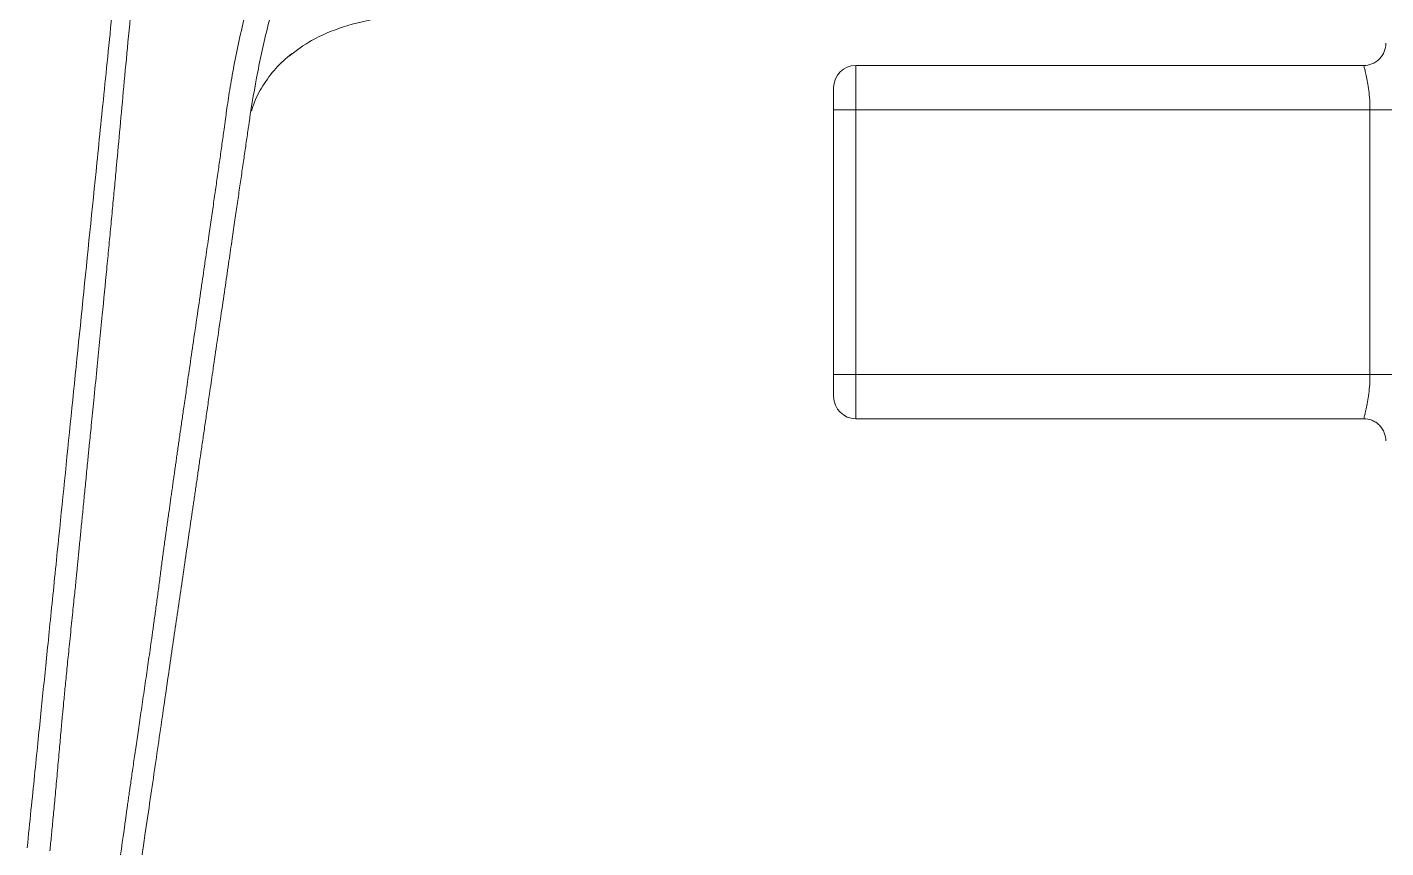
# Model space of a CAD drawing. Extents: x 3349 to 5808, y -3 to 827.
# Drawn here: x 3997.9 to 4059.4, y 187.7 to 224.9 of the extents above; entities that cross this region are included whole.
import ezdxf

# ---------------------------------------------------------------- set-up
doc = ezdxf.new("R2010")
doc.units = 0
doc.header["$LTSCALE"] = 4
doc.header["$MEASUREMENT"] = 0
doc.layers.add('1', color=7, linetype='CONTINUOUS')

msp = doc.modelspace()

# ---------------------------------------------------------------- linework, layer by layer
at = {"layer": '1', "color": 7, "linetype": 'Continuous', "lineweight": 18}
for p, q in [((4058.373, 223.187), (4035.373, 223.187)), ((4058.373, 223.187), (4035.373, 223.187)), ((4034.373, 221.187), (4034.373, 222.187)), ((4034.373, 221.187), (4034.373, 222.187)), ((4034.373, 209.187), (4034.373, 221.187)), ((4034.373, 209.187), (4034.373, 221.187)), ((4034.373, 209.187), (4034.373, 208.187)), ((4034.373, 209.187), (4034.373, 208.187)), ((4035.373, 207.187), (4058.373, 207.187)), ((4035.373, 207.187), (4058.373, 207.187))]:
    msp.add_line(p, q, dxfattribs=at)
at = {"layer": '1', "color": 7, "linetype": 'Continuous', "lineweight": 13}
for p, q in [((4035.373, 223.187), (4035.373, 221.187)), ((4035.373, 223.187), (4035.373, 221.187)), ((4034.373, 221.187), (4035.373, 221.187)), ((4034.373, 221.187), (4035.373, 221.187)), ((4058.656, 221.187), (4035.373, 221.187)), ((4035.373, 209.187), (4035.373, 221.187)), ((4058.656, 221.187), (4035.373, 221.187)), ((4035.373, 209.187), (4035.373, 221.187)), ((4058.656, 221.187), (4058.656, 209.187)), ((4058.656, 221.187), (4058.656, 209.187)), ((4034.373, 209.187), (4035.373, 209.187)), ((4034.373, 209.187), (4035.373, 209.187)), ((4035.373, 209.187), (4058.656, 209.187)), ((4035.373, 207.187), (4035.373, 209.187)), ((4035.373, 209.187), (4058.656, 209.187)), ((4035.373, 207.187), (4035.373, 209.187))]:
    msp.add_line(p, q, dxfattribs=at)
at = {"layer": '1', "color": 7, "linetype": 'Continuous', "lineweight": 18}
for centre, start, end in [((4035.373, 222.187), 90, 180), ((4035.373, 222.187), 90, 180), ((4035.373, 208.187), 180, 270), ((4035.373, 208.187), 180, 270)]:
    msp.add_arc(centre, 1, start, end, dxfattribs=at)
for points in [[(4003.005, 238.288), (4002.887, 237.123), (4002.659, 234.886), (4002.342, 231.773), (4002.061, 229.008), (4001.81, 226.54), (4001.585, 224.327), (4001.381, 222.324), (4001.194, 220.491), (4001.077, 219.34), (4001.021, 218.786)], [(4003.005, 238.288), (4002.887, 237.123), (4002.659, 234.886), (4002.342, 231.773), (4002.061, 229.008), (4001.81, 226.54), (4001.585, 224.327), (4001.381, 222.324), (4001.194, 220.491), (4001.077, 219.34), (4001.021, 218.786)], [(4003.795, 238.187), (4003.677, 237.022), (4003.452, 234.783), (4003.144, 231.668), (4002.873, 228.901), (4002.634, 226.431), (4002.423, 224.215), (4002.234, 222.208), (4002.064, 220.373), (4001.96, 219.219), (4001.909, 218.663)], [(4003.795, 238.187), (4003.677, 237.022), (4003.452, 234.783), (4003.144, 231.668), (4002.873, 228.901), (4002.634, 226.431), (4002.423, 224.215), (4002.234, 222.208), (4002.064, 220.373), (4001.96, 219.219), (4001.909, 218.663)], [(4006.839, 220.762), (4006.872, 221.007), (4006.949, 221.56), (4007.117, 222.603), (4007.332, 223.746), (4007.588, 224.925), (4007.869, 226.064), (4008.149, 227.086), (4008.422, 228.006), (4008.714, 228.929), (4009.024, 229.857), (4009.35, 230.79), (4009.679, 231.697), (4010.003, 232.558), (4010.373, 233.502), (4010.795, 234.532), (4011.278, 235.652), (4011.83, 236.862), (4012.257, 237.735), (4012.487, 238.187)], [(4006.839, 220.762), (4006.872, 221.007), (4006.949, 221.56), (4007.117, 222.603), (4007.332, 223.746), (4007.588, 224.925), (4007.869, 226.064), (4008.149, 227.086), (4008.422, 228.006), (4008.714, 228.929), (4009.024, 229.857), (4009.35, 230.79), (4009.679, 231.697), (4010.003, 232.558), (4010.373, 233.502), (4010.795, 234.532), (4011.278, 235.652), (4011.83, 236.862), (4012.257, 237.735), (4012.487, 238.187)], [(4007.857, 220.228), (4007.869, 220.304), (4007.891, 220.457), (4007.913, 220.61), (4007.925, 220.687)], [(4007.857, 220.228), (4007.869, 220.304), (4007.891, 220.457), (4007.913, 220.61), (4007.925, 220.687)], [(4001.021, 218.786), (4000.806, 216.671), (4000.383, 212.517), (3999.774, 206.53), (3999.382, 202.683), (3999.191, 200.797)], [(4001.021, 218.786), (4000.806, 216.671), (4000.383, 212.517), (3999.774, 206.53), (3999.382, 202.683), (3999.191, 200.797)], [(4003.379, 189.57), (4003.531, 190.609), (4003.823, 192.608), (4004.229, 195.39), (4004.594, 197.888), (4004.943, 200.273), (4005.204, 202.064), (4005.339, 202.986)], [(4003.379, 189.57), (4003.531, 190.609), (4003.823, 192.608), (4004.229, 195.39), (4004.594, 197.888), (4004.943, 200.273), (4005.204, 202.064), (4005.339, 202.986)], [(3999.191, 200.797), (3999.134, 200.245), (3999.026, 199.178), (3998.876, 197.701), (3998.735, 196.316), (3998.609, 195.078), (3998.484, 193.857), (3998.347, 192.503), (3998.198, 191.042), (3998.038, 189.472), (3997.923, 188.338), (3997.863, 187.75)], [(3999.191, 200.797), (3999.134, 200.245), (3999.026, 199.178), (3998.876, 197.701), (3998.735, 196.316), (3998.609, 195.078), (3998.484, 193.857), (3998.347, 192.503), (3998.198, 191.042), (3998.038, 189.472), (3997.923, 188.338), (3997.863, 187.75)]]:
    msp.add_open_spline(points, degree=3, dxfattribs=at)
at = {"layer": '1', "color": 7, "linetype": 'Continuous', "lineweight": 13}
for points, knots in [([(4007.925, 220.687), (4008.032, 221.431), (4008.157, 222.171), (4008.374, 223.274), (4008.451, 223.641), (4008.615, 224.372), (4008.701, 224.737), (4008.883, 225.464), (4008.978, 225.826), (4009.177, 226.548), (4009.28, 226.908), (4009.495, 227.625), (4009.606, 227.983), (4009.833, 228.698), (4009.95, 229.054), (4010.187, 229.767), (4010.308, 230.123), (4010.552, 230.833), (4010.675, 231.188), (4010.923, 231.895), (4011.049, 232.248), (4011.301, 232.953), (4011.429, 233.305), (4011.686, 234.008), (4011.815, 234.359), (4012.078, 235.061), (4012.21, 235.411), (4012.48, 236.11), (4012.616, 236.459), (4012.896, 237.155), (4013.038, 237.502), (4013.185, 237.849)], [0, 0, 0, 0, 0.125, 0.125, 0.1875, 0.1875, 0.25, 0.25, 0.3125, 0.3125, 0.375, 0.375, 0.4375, 0.4375, 0.5, 0.5, 0.5625, 0.5625, 0.625, 0.625, 0.6875, 0.6875, 0.75, 0.75, 0.8125, 0.8125, 0.875, 0.875, 0.9375, 0.9375, 1, 1, 1, 1]), ([(4007.925, 220.687), (4008.032, 221.431), (4008.157, 222.171), (4008.374, 223.274), (4008.451, 223.641), (4008.615, 224.372), (4008.701, 224.737), (4008.883, 225.464), (4008.978, 225.826), (4009.177, 226.548), (4009.28, 226.908), (4009.495, 227.625), (4009.606, 227.983), (4009.833, 228.698), (4009.95, 229.054), (4010.187, 229.767), (4010.308, 230.123), (4010.552, 230.833), (4010.675, 231.188), (4010.923, 231.895), (4011.049, 232.248), (4011.301, 232.953), (4011.429, 233.305), (4011.686, 234.008), (4011.815, 234.359), (4012.078, 235.061), (4012.21, 235.411), (4012.48, 236.11), (4012.616, 236.459), (4012.896, 237.155), (4013.038, 237.502), (4013.185, 237.849)], [0, 0, 0, 0, 0.125, 0.125, 0.1875, 0.1875, 0.25, 0.25, 0.3125, 0.3125, 0.375, 0.375, 0.4375, 0.4375, 0.5, 0.5, 0.5625, 0.5625, 0.625, 0.625, 0.6875, 0.6875, 0.75, 0.75, 0.8125, 0.8125, 0.875, 0.875, 0.9375, 0.9375, 1, 1, 1, 1]), ([(4058.373, 223.187), (4058.373, 223.187), (4058.376, 223.176), (4058.396, 223.103), (4058.442, 222.93), (4058.501, 222.674), (4058.564, 222.345), (4058.618, 221.955), (4058.65, 221.56), (4058.656, 221.299), (4058.656, 221.187)], [0, 0, 0, 0, 0.065718, 0.196269, 0.329503, 0.466268, 0.606289, 0.748426, 0.891979, 1, 1, 1, 1]), ([(4058.373, 223.187), (4058.373, 223.187), (4058.376, 223.176), (4058.396, 223.103), (4058.442, 222.93), (4058.501, 222.674), (4058.564, 222.345), (4058.618, 221.955), (4058.65, 221.56), (4058.656, 221.299), (4058.656, 221.187)], [0, 0, 0, 0, 0.065718, 0.196269, 0.329503, 0.466268, 0.606289, 0.748426, 0.891979, 1, 1, 1, 1]), ([(4004.299, 203.089), (4004.31, 203.168), (4004.332, 203.328), (4004.365, 203.569), (4004.4, 203.814), (4004.435, 204.064), (4004.471, 204.318), (4004.507, 204.576), (4004.544, 204.839), (4004.582, 205.106), (4004.62, 205.377), (4004.66, 205.652), (4004.7, 205.932), (4004.74, 206.216), (4004.782, 206.504), (4004.824, 206.796), (4004.867, 207.093), (4004.91, 207.394), (4004.977, 207.858), (4005.078, 208.554), (4005.223, 209.549), (4005.399, 210.753), (4005.59, 212.053), (4005.776, 213.328), (4005.941, 214.455), (4006.082, 215.426), (4006.187, 216.153), (4006.264, 216.684), (4006.319, 217.07), (4006.374, 217.451), (4006.428, 217.826), (4006.481, 218.196), (4006.532, 218.56), (4006.583, 218.919), (4006.633, 219.272), (4006.682, 219.62), (4006.731, 219.963), (4006.762, 220.189), (4006.778, 220.302)], [0, 0, 0, 0, 0.013749, 0.027748, 0.041996, 0.056492, 0.071238, 0.086233, 0.101476, 0.116969, 0.13271, 0.1487, 0.164938, 0.181425, 0.19816, 0.215144, 0.232377, 0.249857, 0.267585, 0.313219, 0.371015, 0.440966, 0.523058, 0.597584, 0.663071, 0.719527, 0.76696, 0.789725, 0.812173, 0.834304, 0.85612, 0.87762, 0.898804, 0.919673, 0.940227, 0.960466, 0.98039, 1, 1, 1, 1]), ([(4004.299, 203.089), (4004.31, 203.168), (4004.332, 203.328), (4004.365, 203.569), (4004.4, 203.814), (4004.435, 204.064), (4004.471, 204.318), (4004.507, 204.576), (4004.544, 204.839), (4004.582, 205.106), (4004.62, 205.377), (4004.66, 205.652), (4004.7, 205.932), (4004.74, 206.216), (4004.782, 206.504), (4004.824, 206.796), (4004.867, 207.093), (4004.91, 207.394), (4004.977, 207.858), (4005.078, 208.554), (4005.223, 209.549), (4005.399, 210.753), (4005.59, 212.053), (4005.776, 213.328), (4005.941, 214.455), (4006.082, 215.426), (4006.187, 216.153), (4006.264, 216.684), (4006.319, 217.07), (4006.374, 217.451), (4006.428, 217.826), (4006.481, 218.196), (4006.532, 218.56), (4006.583, 218.919), (4006.633, 219.272), (4006.682, 219.62), (4006.731, 219.963), (4006.762, 220.189), (4006.778, 220.302)], [0, 0, 0, 0, 0.013749, 0.027748, 0.041996, 0.056492, 0.071238, 0.086233, 0.101476, 0.116969, 0.13271, 0.1487, 0.164938, 0.181425, 0.19816, 0.215144, 0.232377, 0.249857, 0.267585, 0.313219, 0.371015, 0.440966, 0.523058, 0.597584, 0.663071, 0.719527, 0.76696, 0.789725, 0.812173, 0.834304, 0.85612, 0.87762, 0.898804, 0.919673, 0.940227, 0.960466, 0.98039, 1, 1, 1, 1]), ([(4001.909, 218.663), (4001.895, 218.513), (4001.867, 218.21), (4001.824, 217.754), (4001.781, 217.295), (4001.737, 216.831), (4001.693, 216.364), (4001.648, 215.892), (4001.603, 215.417), (4001.557, 214.938), (4001.511, 214.454), (4001.413, 213.438), (4001.249, 211.756), (4001.053, 209.772), (4000.887, 208.101), (4000.774, 206.962), (4000.685, 206.076), (4000.622, 205.443), (4000.562, 204.837), (4000.498, 204.185), (4000.422, 203.415), (4000.349, 202.68), (4000.281, 201.979), (4000.216, 201.312), (4000.174, 200.88), (4000.153, 200.669)], [0, 0, 0, 0, 0.025097, 0.050413, 0.075949, 0.101704, 0.127679, 0.153873, 0.180287, 0.206921, 0.233774, 0.260846, 0.376337, 0.514225, 0.591608, 0.65492, 0.704171, 0.739368, 0.760517, 0.80523, 0.848022, 0.888895, 0.927849, 0.964883, 1, 1, 1, 1]), ([(4001.909, 218.663), (4001.895, 218.513), (4001.867, 218.21), (4001.824, 217.754), (4001.781, 217.295), (4001.737, 216.831), (4001.693, 216.364), (4001.648, 215.892), (4001.603, 215.417), (4001.557, 214.938), (4001.511, 214.454), (4001.413, 213.438), (4001.249, 211.756), (4001.053, 209.772), (4000.887, 208.101), (4000.774, 206.962), (4000.685, 206.076), (4000.622, 205.443), (4000.562, 204.837), (4000.498, 204.185), (4000.422, 203.415), (4000.349, 202.68), (4000.281, 201.979), (4000.216, 201.312), (4000.174, 200.88), (4000.153, 200.669)], [0, 0, 0, 0, 0.025097, 0.050413, 0.075949, 0.101704, 0.127679, 0.153873, 0.180287, 0.206921, 0.233774, 0.260846, 0.376337, 0.514225, 0.591608, 0.65492, 0.704171, 0.739368, 0.760517, 0.80523, 0.848022, 0.888895, 0.927849, 0.964883, 1, 1, 1, 1]), ([(4058.656, 209.187), (4058.656, 209.075), (4058.65, 208.814), (4058.618, 208.419), (4058.564, 208.03), (4058.501, 207.7), (4058.442, 207.444), (4058.396, 207.271), (4058.376, 207.198), (4058.373, 207.187), (4058.373, 207.187)], [0, 0, 0, 0, 0.108021, 0.251574, 0.393712, 0.533733, 0.670497, 0.803732, 0.934282, 1, 1, 1, 1]), ([(4058.656, 209.187), (4058.656, 209.075), (4058.65, 208.814), (4058.618, 208.419), (4058.564, 208.03), (4058.501, 207.7), (4058.442, 207.444), (4058.396, 207.271), (4058.376, 207.198), (4058.373, 207.187), (4058.373, 207.187)], [0, 0, 0, 0, 0.108021, 0.251574, 0.393712, 0.533733, 0.670497, 0.803732, 0.934282, 1, 1, 1, 1]), ([(4058.656, 209.187), (4058.714, 209.187), (4058.772, 209.187), (4058.885, 209.187), (4058.941, 209.187), (4059.049, 209.187), (4059.102, 209.187), (4059.202, 209.187), (4059.249, 209.187), (4059.338, 209.187), (4059.379, 209.187), (4059.454, 209.187), (4059.488, 209.187), (4059.546, 209.187), (4059.571, 209.187), (4059.612, 209.187), (4059.628, 209.187), (4059.639, 209.187)], [0, 0, 0, 0, 0.125, 0.125, 0.25, 0.25, 0.375, 0.375, 0.5, 0.5, 0.625, 0.625, 0.75, 0.75, 0.875, 0.875, 1, 1, 1, 1]), ([(4058.656, 209.187), (4058.714, 209.187), (4058.772, 209.187), (4058.885, 209.187), (4058.941, 209.187), (4059.049, 209.187), (4059.102, 209.187), (4059.202, 209.187), (4059.249, 209.187), (4059.338, 209.187), (4059.379, 209.187), (4059.454, 209.187), (4059.488, 209.187), (4059.546, 209.187), (4059.571, 209.187), (4059.612, 209.187), (4059.628, 209.187), (4059.639, 209.187)], [0, 0, 0, 0, 0.125, 0.125, 0.25, 0.25, 0.375, 0.375, 0.5, 0.5, 0.625, 0.625, 0.75, 0.75, 0.875, 0.875, 1, 1, 1, 1]), ([(4002.403, 189.663), (4002.415, 189.745), (4002.439, 189.915), (4002.477, 190.18), (4002.518, 190.465), (4002.562, 190.769), (4002.608, 191.092), (4002.658, 191.435), (4002.711, 191.797), (4002.766, 192.178), (4002.824, 192.577), (4002.885, 192.995), (4002.949, 193.429), (4003.016, 193.888), (4003.085, 194.363), (4003.155, 194.847), (4003.225, 195.326), (4003.294, 195.798), (4003.361, 196.261), (4003.414, 196.629), (4003.455, 196.912), (4003.484, 197.12), (4003.517, 197.352), (4003.552, 197.606), (4003.59, 197.879), (4003.63, 198.17), (4003.672, 198.476), (4003.715, 198.795), (4003.76, 199.125), (4003.805, 199.465), (4003.85, 199.805), (4003.893, 200.137), (4003.935, 200.456), (4003.976, 200.765), (4004.017, 201.066), (4004.057, 201.362), (4004.096, 201.653), (4004.136, 201.941), (4004.176, 202.228), (4004.216, 202.514), (4004.257, 202.801), (4004.285, 202.993), (4004.299, 203.089)], [0, 0, 0, 0, 0.018328, 0.038081, 0.059272, 0.081912, 0.106007, 0.131554, 0.158541, 0.186947, 0.216741, 0.247878, 0.280298, 0.313927, 0.350376, 0.386508, 0.422224, 0.457424, 0.492006, 0.52587, 0.539639, 0.555217, 0.572515, 0.591424, 0.611815, 0.633528, 0.656381, 0.680168, 0.704762, 0.730083, 0.756084, 0.780561, 0.804202, 0.827148, 0.849533, 0.871482, 0.89311, 0.914526, 0.935832, 0.957122, 0.978484, 1, 1, 1, 1]), ([(4002.403, 189.663), (4002.415, 189.745), (4002.439, 189.915), (4002.477, 190.18), (4002.518, 190.465), (4002.562, 190.769), (4002.608, 191.092), (4002.658, 191.435), (4002.711, 191.797), (4002.766, 192.178), (4002.824, 192.577), (4002.885, 192.995), (4002.949, 193.429), (4003.016, 193.888), (4003.085, 194.363), (4003.155, 194.847), (4003.225, 195.326), (4003.294, 195.798), (4003.361, 196.261), (4003.414, 196.629), (4003.455, 196.912), (4003.484, 197.12), (4003.517, 197.352), (4003.552, 197.606), (4003.59, 197.879), (4003.63, 198.17), (4003.672, 198.476), (4003.715, 198.795), (4003.76, 199.125), (4003.805, 199.465), (4003.85, 199.805), (4003.893, 200.137), (4003.935, 200.456), (4003.976, 200.765), (4004.017, 201.066), (4004.057, 201.362), (4004.096, 201.653), (4004.136, 201.941), (4004.176, 202.228), (4004.216, 202.514), (4004.257, 202.801), (4004.285, 202.993), (4004.299, 203.089)], [0, 0, 0, 0, 0.018328, 0.038081, 0.059272, 0.081912, 0.106007, 0.131554, 0.158541, 0.186947, 0.216741, 0.247878, 0.280298, 0.313927, 0.350376, 0.386508, 0.422224, 0.457424, 0.492006, 0.52587, 0.539639, 0.555217, 0.572515, 0.591424, 0.611815, 0.633528, 0.656381, 0.680168, 0.704762, 0.730083, 0.756084, 0.780561, 0.804202, 0.827148, 0.849533, 0.871482, 0.89311, 0.914526, 0.935832, 0.957122, 0.978484, 1, 1, 1, 1]), ([(4000.153, 200.669), (4000.146, 200.6), (4000.131, 200.447), (4000.106, 200.196), (4000.076, 199.902), (4000.042, 199.563), (4000.003, 199.181), (3999.959, 198.755), (3999.911, 198.287), (3999.859, 197.776), (3999.806, 197.26), (3999.754, 196.758), (3999.707, 196.294), (3999.663, 195.854), (3999.622, 195.439), (3999.583, 195.049), (3999.548, 194.685), (3999.508, 194.264), (3999.458, 193.728), (3999.394, 193.024), (3999.319, 192.184), (3999.25, 191.417), (3999.192, 190.777), (3999.15, 190.311), (3999.109, 189.869), (3999.069, 189.448), (3999.031, 189.046), (3998.995, 188.663), (3998.96, 188.297), (3998.926, 187.949), (3998.903, 187.723), (3998.892, 187.613)], [0, 0, 0, 0, 0.015918, 0.035127, 0.057669, 0.083575, 0.112858, 0.145503, 0.181455, 0.220611, 0.262808, 0.300259, 0.335871, 0.369585, 0.401366, 0.431201, 0.459092, 0.485062, 0.527826, 0.582224, 0.646811, 0.720743, 0.75831, 0.793879, 0.827686, 0.859901, 0.890646, 0.92, 0.948006, 0.974676, 1, 1, 1, 1]), ([(4000.153, 200.669), (4000.146, 200.6), (4000.131, 200.447), (4000.106, 200.196), (4000.076, 199.902), (4000.042, 199.563), (4000.003, 199.181), (3999.959, 198.755), (3999.911, 198.287), (3999.859, 197.776), (3999.806, 197.26), (3999.754, 196.758), (3999.707, 196.294), (3999.663, 195.854), (3999.622, 195.439), (3999.583, 195.049), (3999.548, 194.685), (3999.508, 194.264), (3999.458, 193.728), (3999.394, 193.024), (3999.319, 192.184), (3999.25, 191.417), (3999.192, 190.777), (3999.15, 190.311), (3999.109, 189.869), (3999.069, 189.448), (3999.031, 189.046), (3998.995, 188.663), (3998.96, 188.297), (3998.926, 187.949), (3998.903, 187.723), (3998.892, 187.613)], [0, 0, 0, 0, 0.015918, 0.035127, 0.057669, 0.083575, 0.112858, 0.145503, 0.181455, 0.220611, 0.262808, 0.300259, 0.335871, 0.369585, 0.401366, 0.431201, 0.459092, 0.485062, 0.527826, 0.582224, 0.646811, 0.720743, 0.75831, 0.793879, 0.827686, 0.859901, 0.890646, 0.92, 0.948006, 0.974676, 1, 1, 1, 1]), ([(3998.591, 161.981), (3998.616, 162.169), (3998.667, 162.546), (3998.743, 163.117), (3998.821, 163.695), (3998.9, 164.281), (3998.981, 164.875), (3999.062, 165.477), (3999.144, 166.086), (3999.228, 166.703), (3999.313, 167.328), (3999.399, 167.961), (3999.486, 168.601), (3999.574, 169.249), (3999.664, 169.905), (3999.755, 170.568), (3999.846, 171.24), (3999.939, 171.919), (4000.034, 172.606), (4000.129, 173.3), (4000.226, 174.003), (4000.323, 174.713), (4000.473, 175.799), (4000.678, 177.282), (4000.941, 179.18), (4001.213, 181.146), (4001.497, 183.179), (4001.79, 185.28), (4002.093, 187.449), (4002.299, 188.917), (4002.403, 189.663)], [0, 0, 0, 0, 0.020329, 0.040937, 0.061826, 0.082995, 0.104444, 0.126174, 0.148183, 0.170473, 0.193043, 0.215894, 0.239024, 0.262435, 0.286126, 0.310097, 0.334349, 0.358881, 0.383693, 0.408786, 0.434159, 0.459812, 0.485746, 0.551881, 0.620459, 0.691481, 0.764945, 0.840853, 0.919205, 1, 1, 1, 1]), ([(3998.591, 161.981), (3998.616, 162.169), (3998.667, 162.546), (3998.743, 163.117), (3998.821, 163.695), (3998.9, 164.281), (3998.981, 164.875), (3999.062, 165.477), (3999.144, 166.086), (3999.228, 166.703), (3999.313, 167.328), (3999.399, 167.961), (3999.486, 168.601), (3999.574, 169.249), (3999.664, 169.905), (3999.755, 170.568), (3999.846, 171.24), (3999.939, 171.919), (4000.034, 172.606), (4000.129, 173.3), (4000.226, 174.003), (4000.323, 174.713), (4000.473, 175.799), (4000.678, 177.282), (4000.941, 179.18), (4001.213, 181.146), (4001.497, 183.179), (4001.79, 185.28), (4002.093, 187.449), (4002.299, 188.917), (4002.403, 189.663)], [0, 0, 0, 0, 0.020329, 0.040937, 0.061826, 0.082995, 0.104444, 0.126174, 0.148183, 0.170473, 0.193043, 0.215894, 0.239024, 0.262435, 0.286126, 0.310097, 0.334349, 0.358881, 0.383693, 0.408786, 0.434159, 0.459812, 0.485746, 0.551881, 0.620459, 0.691481, 0.764945, 0.840853, 0.919205, 1, 1, 1, 1])]:
    msp.add_open_spline(points, degree=3, knots=knots, dxfattribs=at)
at = {"layer": '1', "color": 7, "linetype": 'Continuous', "lineweight": 18}
for points, knots in [([(4018.578, 225.687), (4018.325, 225.678), (4017.811, 225.662), (4016.75, 225.626), (4014.841, 225.521), (4012.656, 225.181), (4010.82, 224.411), (4010.049, 223.886), (4009.735, 223.622)], [0, 0, 0, 0, 0.086539, 0.173078, 0.346156, 0.692311, 0.865389, 1, 1, 1, 1]), ([(4018.578, 225.687), (4018.325, 225.678), (4017.811, 225.662), (4016.75, 225.626), (4014.841, 225.521), (4012.656, 225.181), (4010.82, 224.411), (4010.049, 223.886), (4009.735, 223.622)], [0, 0, 0, 0, 0.086539, 0.173078, 0.346156, 0.692311, 0.865389, 1, 1, 1, 1]), ([(4059.373, 224.196), (4059.372, 224.065), (4059.338, 223.876), (4059.218, 223.64), (4059.088, 223.478), (4058.928, 223.347), (4058.693, 223.224), (4058.504, 223.188), (4058.373, 223.187)], [0, 0, 0, 0, 0.239028, 0.367883, 0.499566, 0.631313, 0.76035, 1, 1, 1, 1]), ([(4059.373, 224.196), (4059.372, 224.065), (4059.338, 223.876), (4059.218, 223.64), (4059.088, 223.478), (4058.928, 223.347), (4058.693, 223.224), (4058.504, 223.188), (4058.373, 223.187)], [0, 0, 0, 0, 0.239028, 0.367883, 0.499566, 0.631313, 0.76035, 1, 1, 1, 1]), ([(4008.021, 221.121), (4008.059, 221.261), (4008.204, 221.707), (4008.764, 222.715), (4009.4, 223.404), (4009.932, 223.781)], [0, 0, 0, 0, 0.12122, 0.396324, 1, 1, 1, 1]), ([(4008.021, 221.121), (4008.059, 221.261), (4008.204, 221.707), (4008.764, 222.715), (4009.4, 223.404), (4009.932, 223.781)], [0, 0, 0, 0, 0.12122, 0.396324, 1, 1, 1, 1]), ([(4005.339, 202.986), (4005.352, 203.074), (4005.378, 203.252), (4005.417, 203.522), (4005.458, 203.798), (4005.499, 204.079), (4005.541, 204.368), (4005.584, 204.662), (4005.628, 204.962), (4005.672, 205.268), (4005.718, 205.581), (4005.765, 205.899), (4005.812, 206.224), (4005.86, 206.555), (4005.91, 206.892), (4005.96, 207.235), (4006.029, 207.711), (4006.13, 208.398), (4006.273, 209.377), (4006.451, 210.599), (4006.642, 211.909), (4006.829, 213.184), (4006.992, 214.301), (4007.136, 215.291), (4007.246, 216.039), (4007.326, 216.587), (4007.382, 216.974), (4007.438, 217.355), (4007.493, 217.732), (4007.547, 218.104), (4007.601, 218.47), (4007.654, 218.832), (4007.706, 219.188), (4007.757, 219.539), (4007.807, 219.885), (4007.841, 220.114), (4007.857, 220.228)], [0, 0, 0, 0, 0.01529, 0.030933, 0.046928, 0.063277, 0.079978, 0.097033, 0.11444, 0.132201, 0.150316, 0.168784, 0.187605, 0.206781, 0.22631, 0.246192, 0.266429, 0.309067, 0.365793, 0.436616, 0.521546, 0.593624, 0.658376, 0.715797, 0.76588, 0.78863, 0.811087, 0.833251, 0.855122, 0.876699, 0.897983, 0.918973, 0.93967, 0.960074, 0.980184, 1, 1, 1, 1]), ([(4005.339, 202.986), (4005.352, 203.074), (4005.378, 203.252), (4005.417, 203.522), (4005.458, 203.798), (4005.499, 204.079), (4005.541, 204.368), (4005.584, 204.662), (4005.628, 204.962), (4005.672, 205.268), (4005.718, 205.581), (4005.765, 205.899), (4005.812, 206.224), (4005.86, 206.555), (4005.91, 206.892), (4005.96, 207.235), (4006.029, 207.711), (4006.13, 208.398), (4006.273, 209.377), (4006.451, 210.599), (4006.642, 211.909), (4006.829, 213.184), (4006.992, 214.301), (4007.136, 215.291), (4007.246, 216.039), (4007.326, 216.587), (4007.382, 216.974), (4007.438, 217.355), (4007.493, 217.732), (4007.547, 218.104), (4007.601, 218.47), (4007.654, 218.832), (4007.706, 219.188), (4007.757, 219.539), (4007.807, 219.885), (4007.841, 220.114), (4007.857, 220.228)], [0, 0, 0, 0, 0.01529, 0.030933, 0.046928, 0.063277, 0.079978, 0.097033, 0.11444, 0.132201, 0.150316, 0.168784, 0.187605, 0.206781, 0.22631, 0.246192, 0.266429, 0.309067, 0.365793, 0.436616, 0.521546, 0.593624, 0.658376, 0.715797, 0.76588, 0.78863, 0.811087, 0.833251, 0.855122, 0.876699, 0.897983, 0.918973, 0.93967, 0.960074, 0.980184, 1, 1, 1, 1]), ([(4058.364, 207.187), (4058.496, 207.187), (4058.686, 207.152), (4058.923, 207.031), (4059.085, 206.899), (4059.216, 206.738), (4059.338, 206.5), (4059.372, 206.31), (4059.373, 206.179)], [0, 0, 0, 0, 0.239202, 0.368184, 0.499973, 0.631766, 0.76076, 1, 1, 1, 1]), ([(4058.364, 207.187), (4058.496, 207.187), (4058.686, 207.152), (4058.923, 207.031), (4059.085, 206.899), (4059.216, 206.738), (4059.338, 206.5), (4059.372, 206.31), (4059.373, 206.179)], [0, 0, 0, 0, 0.239202, 0.368184, 0.499973, 0.631766, 0.76076, 1, 1, 1, 1]), ([(3999.342, 161.926), (3999.772, 164.875), (4000.672, 171.032), (4002.018, 180.246), (4002.933, 186.513), (4003.379, 189.57)], [0, 0, 0, 0, 0.320048, 0.668285, 1, 1, 1, 1]), ([(3999.342, 161.926), (3999.772, 164.875), (4000.672, 171.032), (4002.018, 180.246), (4002.933, 186.513), (4003.379, 189.57)], [0, 0, 0, 0, 0.320048, 0.668285, 1, 1, 1, 1])]:
    msp.add_open_spline(points, degree=3, knots=knots, dxfattribs=at)
at = {"layer": '1', "color": 7, "linetype": 'Continuous', "lineweight": 13}
msp.add_rational_spline([(4058.656, 221.187), (4059.151, 221.187), (4059.543, 221.187), (4059.639, 221.187)], [1.17169096587, 0.972300518482, 0.946579155725, 1.0945268776], degree=3, dxfattribs=at)
msp.add_rational_spline([(4058.656, 221.187), (4059.151, 221.187), (4059.543, 221.187), (4059.639, 221.187)], [1.17169096587, 0.972300518482, 0.946579155725, 1.0945268776], degree=3, dxfattribs=at)
msp.add_open_spline([(4006.778, 220.302), (4006.798, 220.455), (4006.818, 220.609), (4006.839, 220.762)], degree=3, dxfattribs=at)
msp.add_open_spline([(4006.778, 220.302), (4006.798, 220.455), (4006.818, 220.609), (4006.839, 220.762)], degree=3, dxfattribs=at)

doc.saveas('drawing.dxf')
